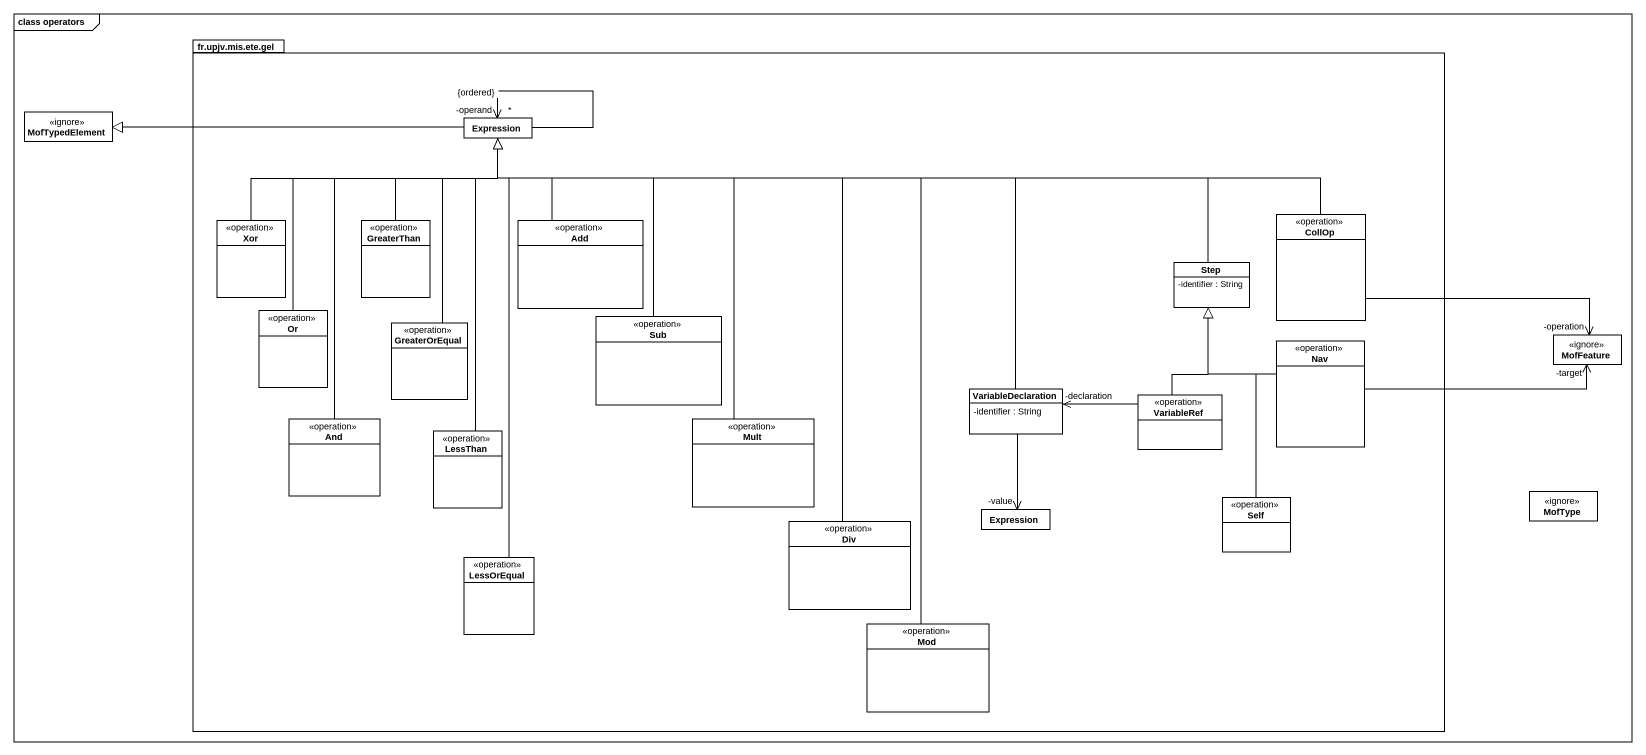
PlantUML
@startuml
mainframe class operators
hide circle
hide empty members
skinparam classAttributeIconSize 0
package "fr.upjv.mis.ete.gel" as fr_upjv_mis_ete_gel {
  class Expression
  class Xor <<operation>>
  class GreaterThan <<operation>>
  class Add <<operation>>
  class CollOp <<operation>>
  class Step {
    -identifier : String
  }
  class Or <<operation>>
  class Sub <<operation>>
  class GreaterOrEqual <<operation>>
  class Nav <<operation>>
  class VariableDeclaration {
    -identifier : String
  }
  class VariableRef <<operation>>
  class And <<operation>>
  class LessThan <<operation>>
  class Mult <<operation>>
  class "Expression" as Expression_2
  class Self <<operation>>
  class Div <<operation>>
  class LessOrEqual <<operation>>
  class Mod <<operation>>
}
class MofTypedElement <<ignore>>
class MofFeature <<ignore>>
class MofType <<ignore>>
Expression -left-|> MofTypedElement
Expression --> "-operand\n*\n{ordered}" Expression
Xor -right-|> Expression
GreaterThan -up-|> Expression
Add -up-|> Expression
CollOp -left-|> Expression
CollOp -right-> "-operation" MofFeature
Step -left-|> Expression
Or -up-|> Expression
Sub -up-|> Expression
GreaterOrEqual -up-|> Expression
Nav -up-|> Step
Nav -right-> "-target" MofFeature
VariableDeclaration -left-|> Expression
VariableDeclaration --> "-value" Expression_2
VariableRef -up-|> Step
VariableRef -left-> "-declaration" VariableDeclaration
And -up-|> Expression
LessThan -up-|> Expression
Mult -up-|> Expression
Self -up-|> Step
Div -up-|> Expression
LessOrEqual -up-|> Expression
Mod -up-|> Expression
@enduml
